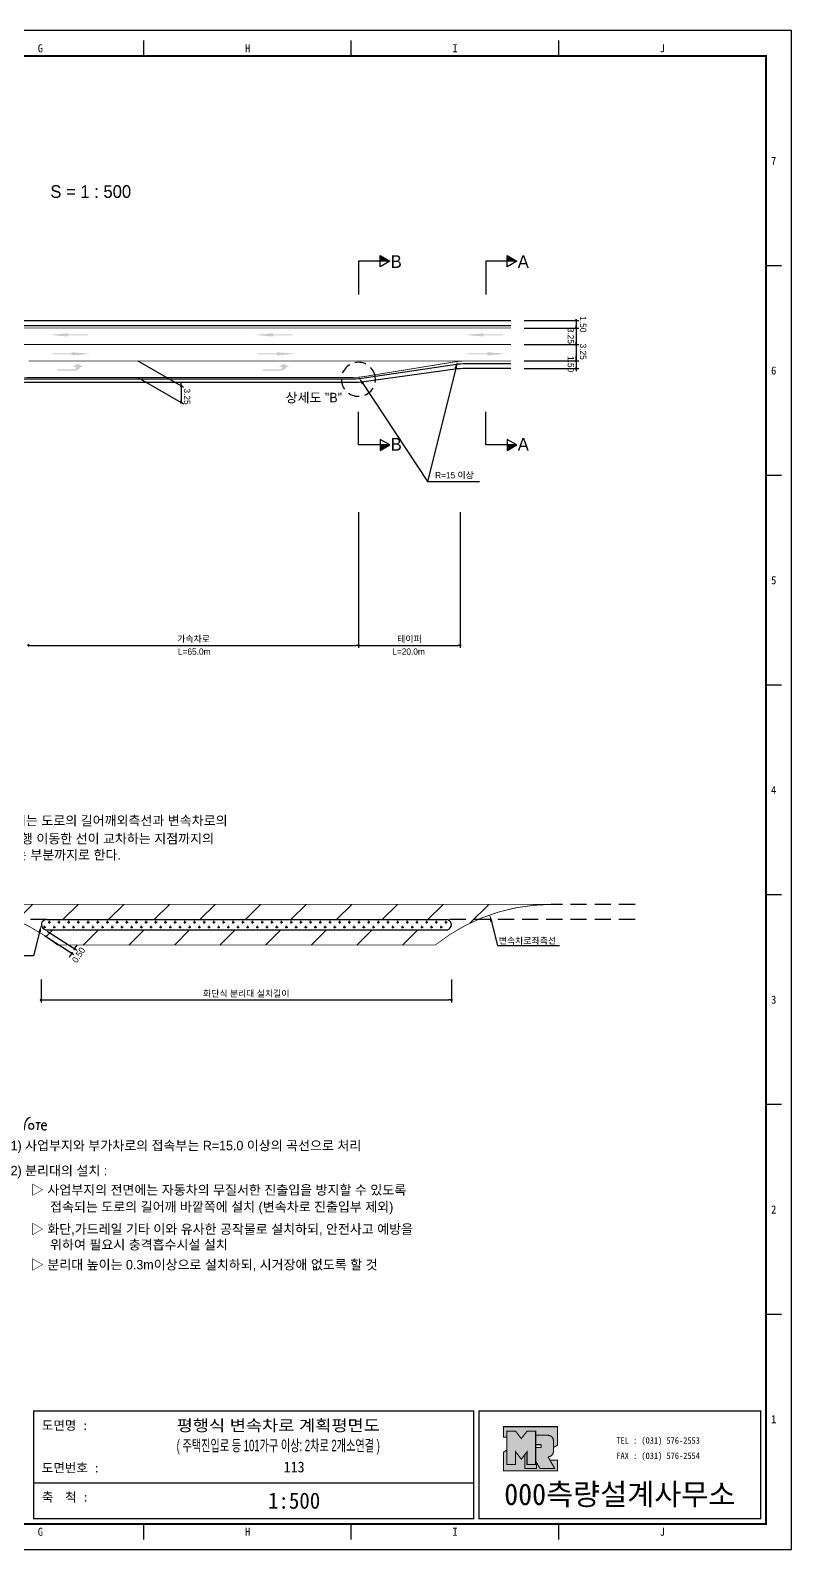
# Model space of a CAD drawing. Header units: millimetres. Extents: x 485 to 908, y 10 to 309.
# Drawn here: x 758.6 to 908.4, y 10 to 309.4 of the extents above; entities that cross this region are included whole.
import ezdxf
from ezdxf.enums import TextEntityAlignment as Align

# ---------------------------------------------------------------- set-up
doc = ezdxf.new("R2010")
doc.units = ezdxf.units.MM
doc.linetypes.add('HIDDEN', pattern=[9.525, 6.35, -3.175])
for name, color, linetype in [('CC-GSTR-0004', 4, 'Continuous'), ('CM-LANE-0030', 30, 'Continuous'), ('CZ-DIMT-0002', 7, 'Continuous'), ('CZ-LIN1-0007', 7, 'Continuous'), ('CZ-LIN2-0003', 3, 'Continuous'), ('CZ-LINE-0001', 7, 'Continuous'), ('CZ-TEXT-BOX0', 7, 'Continuous'), ('TITLE', 7, 'Continuous')]:
    doc.layers.add(name, color=color, linetype=linetype)
doc.styles.add('돋움', font='')
doc.styles.add('돋음체', font='')
doc.styles.get('돋움').set_extended_font_data('Dotum')
doc.styles.get('돋음체').set_extended_font_data('DotumChe')

# ---------------------------------------------------------------- blocks, each defined once
blk = doc.blocks.new('note')
for p, q in [((0.85, 3.5), (3.53, 7.57)), ((3.53, 7.57), (3.8, 6.64)), ((3.8, 6.64), (3.69, 5.72)), ((1, 3.1), (0.75, 2.77)), ((0.85, 3.5), (1.8, 2.79)), ((1, 3.4), (0.85, 3.21)), ((0.85, 3.21), (1.52, 2.71)), ((1.8, 2.79), (3.74, 5.46)), ((3.69, 5.72), (3.74, 5.46)), ((-1.24, 2.36), (-1.77, 0)), ((-1.77, 0), (1.77, 0)), ((-1.77, 0), (-1.77, -0.3)), ((-1.53, 0.52), (-1.55, 0.54)), ((-1.01, 2.9), (-1.53, 0.52)), ((-1.48, 0.48), (-1.53, 0.52)), ((-1.43, 0.44), (-1.48, 0.48)), ((-1.38, 0.41), (-1.43, 0.44)), ((-1.33, 0.4), (-1.38, 0.41)), ((-1.27, 0.37), (-1.33, 0.4)), ((-1.22, 0.35), (-1.27, 0.37)), ((-1.13, 2.36), (-1.24, 2.36)), ((-1.17, 0.33), (-1.22, 0.35)), ((-1.12, 0.32), (-1.17, 0.33)), ((-1.02, 0.25), (-1.12, 0.32)), ((-0.97, 0.22), (-1.02, 0.25)), ((-1, 2.9), (-1.01, 2.9)), ((-0.98, 2.85), (-1, 2.9)), ((-0.95, 2.8), (-0.98, 2.85)), ((-0.93, 0.21), (-0.97, 0.22)), ((-0.9, 2.75), (-0.95, 2.8)), ((-0.88, 0.19), (-0.93, 0.21)), ((-0.85, 2.72), (-0.9, 2.75)), ((-0.8, 0.18), (-0.88, 0.19)), ((-0.79, 2.69), (-0.85, 2.72)), ((-0.75, 0.17), (-0.8, 0.18)), ((-0.74, 2.68), (-0.79, 2.69)), ((-0.7, 0.16), (-0.75, 0.17)), ((-0.69, 2.65), (-0.74, 2.68)), ((-0.64, 0.15), (-0.7, 0.16)), ((-0.64, 2.65), (-0.69, 2.65)), ((-0.59, 2.63), (-0.64, 2.65)), ((-0.58, 0.14), (-0.64, 0.15)), ((-0.54, 2.62), (-0.59, 2.63)), ((-0.53, 0.13), (-0.58, 0.14)), ((-0.48, 2.61), (-0.54, 2.62)), ((-0.48, 0.12), (-0.53, 0.13)), ((-0.43, 2.61), (-0.48, 2.61)), ((-0.43, 0.11), (-0.48, 0.12)), ((0.75, 2.77), (-0.46, 1.16)), ((0.37, 2.24), (-0.46, 1.16)), ((-0.46, 1.16), (-0.08, 1.47)), ((-0.38, 2.59), (-0.43, 2.61)), ((-0.38, 0.08), (-0.43, 0.11)), ((-0.33, 2.59), (-0.38, 2.59)), ((-0.29, 0.06), (-0.38, 0.08)), ((-0.27, 2.58), (-0.33, 2.59)), ((-0.23, 0.05), (-0.29, 0.06)), ((-0.22, 2.57), (-0.27, 2.58)), ((-0.16, 0.04), (-0.23, 0.05)), ((-0.17, 2.56), (-0.22, 2.57)), ((-0.12, 2.55), (-0.17, 2.56)), ((-0.11, 0.03), (-0.16, 0.04)), ((-0.07, 2.53), (-0.12, 2.55)), ((-0.04, 0.02), (-0.11, 0.03)), ((-0.08, 1.47), (0.72, 1.75)), ((-0.01, 2.51), (-0.07, 2.53)), ((-0.05, -0.3), (-0.05, 0)), ((0, 0), (-0.04, 0.02)), ((0.04, 2.5), (-0.01, 2.51)), ((0.37, 1.63), (0, 0)), ((0, 0), (1.6, 0.53)), ((0, 0), (1.65, 0.18)), ((0, 0.01), (0.06, 0.04)), ((0, -0.3), (0, 0)), ((0.09, 2.48), (0.04, 2.5)), ((0.05, -0.3), (0.05, 0)), ((0.06, 0.04), (0.11, 0.07)), ((0.14, 2.48), (0.09, 2.48)), ((0.11, 0.07), (0.16, 0.09)), ((0.2, 2.47), (0.14, 2.48)), ((0.16, 0.09), (0.21, 0.12)), ((0.26, 2.43), (0.18, 2.46)), ((0.21, 0.12), (0.27, 0.14)), ((0.34, 2.4), (0.26, 2.43)), ((0.27, 0.14), (0.36, 0.19)), ((0.45, 2.37), (0.34, 2.4)), ((0.36, 0.19), (0.41, 0.22)), ((0.41, 0.22), (0.46, 0.27)), ((0.46, 0.27), (0.51, 0.3)), ((0.51, 0.3), (0.56, 0.34)), ((0.56, 0.34), (0.6, 0.4)), ((0.6, 0.4), (0.64, 0.45)), ((0.64, 0.45), (0.67, 0.51)), ((0.67, 0.51), (0.74, 0.58)), ((0.72, 1.75), (1.16, 2.53)), ((0.74, 0.58), (0.79, 0.63)), ((0.79, 0.63), (0.83, 0.68)), ((0.83, 0.68), (0.86, 0.73)), ((0.86, 0.73), (0.89, 0.79)), ((0.89, 0.84), (0.92, 0.89)), ((0.89, 0.79), (0.89, 0.84)), ((0.92, 0.89), (0.96, 0.95)), ((0.96, 0.95), (1.01, 0.97)), ((1.47, 2.74), (1.01, 0.97)), ((1.16, 2.53), (1.37, 2.82)), ((2.13, 2.84), (1.44, 2.63)), ((1.52, 2.71), (1.66, 2.9)), ((1.6, 0.53), (2.13, 2.84)), ((1.65, 0.18), (2.19, 2.48)), ((1.77, 0), (2.3, 2.36)), ((1.77, -0.3), (2.3, 2.07)), ((1.77, -0.38), (2.3, 1.99)), ((1.77, -0.44), (2.3, 1.93)), ((1.77, 0), (1.77, -0.3)), ((2.19, 2.48), (2.04, 2.47)), ((2.3, 2.36), (2.16, 2.36)), ((2.3, 2.36), (2.3, 2.07)), ((3.21, -0.08), (3.68, 1.4)), ((3.68, 1.4), (4.26, -0.14)), ((4.26, -0.14), (4.56, 1.44)), ((6.55, 1.34), (7.46, 1.34)), ((7.01, 1.34), (6.87, -0.11)), ((7.71, 0.77), (7.71, 0.55)), ((7.71, 0.77), (8.67, 0.77)), ((-1.77, -0.3), (1.77, -0.3)), ((-1.77, -0.43), (-1.77, -0.3)), ((-1.77, -0.37), (1.77, -0.37)), ((-1.77, -0.43), (1.77, -0.43))]:
    blk.add_line(p, q)
for centre, major_axis, start_param, end_param in [((0.4, 2.31), (0.0702, 0.0702), 3.283946, 6.425539), ((5.68, 1.23), (-0.806, 0.806), -0.591174, 0.597824), ((5.66, 0.58), (-0.378, 0.378), 3.926991, 10.210176), ((8.3, 0.49), (0.422, 0.422), 2.265602, 4.634911), ((8.19, 0.77), (-0.342, 0.342), 3.926991, 7.068583)]:
    blk.add_ellipse(centre, major_axis=major_axis, ratio=1, start_param=start_param, end_param=end_param)
blk = doc.blocks.new('_Dot')
at = {"color": 0, "linetype": 'ByBlock', "lineweight": -2}
blk.add_line((-0.5, 0), (-1, 0), dxfattribs=at)
at = {"color": 0, "linetype": 'ByBlock', "const_width": 0.5}
blk.add_lwpolyline([(-0.25, 0, 1), (0.25, 0, 1)], format="xyb", close=True, dxfattribs=at)

msp = doc.modelspace()

# ---------------------------------------------------------------- hatches: boundary and pattern name
at = {"layer": 'CM-LANE-0030'}
h = msp.add_hatch(dxfattribs=at)
h.set_pattern_fill('ANSI31', color=256, scale=2, style=0)
h.set_pattern_definition([(45, (-564.7514, -324.469), (-4.490128, 4.490128), [])])
h.paths.add_polyline_path([(741.1, 137.18, -0.170323), (763.9, 129.18), (838.3, 129.18, -0.170323), (861.1, 137.18)])
h.paths.add_polyline_path([(840.46, 134.18, -0.750696), (841, 132.33, 0.001926), (840.75, 132.18), (761.45, 132.18, 0.001926), (761.2, 132.33, -0.750696), (761.74, 134.18)], flags=16)
at = {"layer": 'CZ-LIN1-0007'}
for points in [[(765.99, 249.73), (765.99, 249.52), (769.82, 249.52), (769.82, 249.3), (765.99, 249.3), (765.99, 249.09), (762.34, 249.41)], [(806.33, 249.73), (806.33, 249.52), (810.16, 249.52), (810.16, 249.3), (806.33, 249.3), (806.33, 249.09), (802.68, 249.41)], [(847.78, 249.73), (847.78, 249.52), (851.61, 249.52), (851.61, 249.3), (847.78, 249.3), (847.78, 249.09), (844.13, 249.41)], [(766.73, 246), (766.73, 245.79), (762.9, 245.79), (762.9, 245.57), (766.73, 245.57), (766.73, 245.36), (770.38, 245.68)], [(807.07, 246), (807.07, 245.79), (803.24, 245.79), (803.24, 245.57), (807.07, 245.57), (807.07, 245.36), (810.72, 245.68)], [(848.52, 246), (848.52, 245.79), (844.69, 245.79), (844.69, 245.57), (848.52, 245.57), (848.52, 245.36), (852.17, 245.68)], [(767.39, 242.38, 0.267976), (768.42, 243.06), (769.05, 243.06), (767.87, 243.72), (766.93, 243.07), (767.62, 243.07, -0.504994), (767.32, 242.65), (763.85, 242.63), (763.85, 242.36)], [(807.93, 242.38, 0.267976), (808.95, 243.06), (809.58, 243.06), (808.41, 243.72), (807.47, 243.07), (808.16, 243.07, -0.504994), (807.85, 242.65), (804.39, 242.63), (804.39, 242.36)]]:
    msp.add_hatch(color=256, dxfattribs=at).paths.add_polyline_path(points)
at = {"layer": 'CZ-LIN2-0003'}
h = msp.add_hatch(dxfattribs=at)
h.set_pattern_fill('CROSS', color=256, scale=0.15, style=0)
h.set_pattern_definition([(0, (-564.7514, -324.4687), (0.9525, 0.9525), [0.47625, -1.42875]), (90, (-564.5133, -324.7069), (-0.9525, 0.9525), [0.47625, -1.42875])])
h.paths.add_polyline_path([(761.74, 134.18, 0.750696), (761.2, 132.33, -0.001926), (761.45, 132.18), (840.75, 132.18, -0.001926), (841, 132.33, 0.750696), (840.46, 134.18)])
at = {"layer": 'CZ-LINE-0001'}
for points in [[(827.44, 265.04), (827.44, 263.94), (829.34, 263.94)], [(852.46, 265.04), (852.46, 263.94), (854.36, 263.94)], [(829.34, 227.72), (827.44, 227.72), (827.44, 226.62)], [(854.36, 227.72), (852.46, 227.72), (852.46, 226.62)]]:
    msp.add_hatch(color=256, dxfattribs=at).paths.add_polyline_path(points)
at = {"layer": 'TITLE', "ltscale": 150}
h = msp.add_hatch(color=8, dxfattribs=at)
edge = h.paths.add_edge_path()
edge.add_line((862.36, 34.27), (851.7, 34.27))
edge.add_line((851.7, 34.27), (851.7, 32.19))
edge.add_line((851.7, 32.19), (852.4, 32.19))
edge.add_line((852.4, 32.19), (852.4, 33.37))
edge.add_line((852.4, 33.37), (854.1, 33.37))
edge.add_line((854.1, 33.37), (855.23, 31.91))
edge.add_line((855.23, 31.91), (856.35, 33.37))
edge.add_line((856.35, 33.37), (858.05, 33.37))
edge.add_line((858.05, 33.37), (858.05, 32.57))
edge.add_line((858.05, 32.57), (860.48, 32.57))
edge.add_arc((860.48, 31.5), 1.07, 0, 90, ccw=False)
edge.add_line((861.55, 31.5), (861.55, 30.13))
edge.add_line((861.55, 30.13), (862.36, 30.64))
edge.add_line((862.36, 30.64), (862.36, 34.27))
h.paths.add_polyline_path([(855.91, 28.75), (855.23, 27.87), (854.1, 29.32), (854.1, 26.81), (852.4, 26.81), (852.4, 29.66), (851.7, 29.22), (851.7, 25.58), (862.36, 25.58), (862.36, 27.66), (860.87, 27.66), (861.82, 26.01), (858.92, 26.01), (858.22, 27.22), (858.22, 26.01), (855.91, 26.01)])
msp.add_hatch(color=5, dxfattribs=at).paths.add_polyline_path([(858.05, 33.37), (856.35, 33.37), (855.23, 31.91), (854.1, 33.37), (852.4, 33.37), (852.4, 26.81), (854.1, 26.81), (854.1, 29.32), (855.23, 27.87), (856.35, 29.32), (856.35, 26.81), (858.05, 26.81)])
h = msp.add_hatch(color=161, dxfattribs=at)
edge = h.paths.add_edge_path()
edge.add_arc((860.48, 31.5), 1.07, 360, 450)
edge.add_line((860.48, 32.57), (858.05, 32.57))
edge.add_line((858.05, 32.57), (858.05, 30.72))
edge.add_line((858.05, 30.72), (859.04, 30.72))
edge.add_arc((859.04, 30.6), 0.113, 0, 90, ccw=False)
edge.add_line((859.15, 30.6), (859.15, 30.29))
edge.add_arc((859.04, 30.29), 0.113, 270, 360, ccw=False)
edge.add_line((859.04, 30.18), (858.05, 30.18))
edge.add_line((858.05, 30.18), (858.05, 26.81))
edge.add_line((858.05, 26.81), (856.35, 26.81))
edge.add_line((856.35, 26.81), (856.35, 29.32))
edge.add_line((856.35, 29.32), (855.91, 28.75))
edge.add_line((855.91, 28.75), (855.91, 26.01))
edge.add_line((855.91, 26.01), (858.22, 26.01))
edge.add_line((858.22, 26.01), (858.22, 27.22))
edge.add_line((858.22, 27.22), (858.92, 26.01))
edge.add_line((858.92, 26.01), (861.82, 26.01))
edge.add_line((861.82, 26.01), (860.48, 28.33))
edge.add_arc((860.48, 29.4), 1.07, 270, 360)
edge.add_line((861.55, 29.4), (861.55, 31.5))

# ---------------------------------------------------------------- linework, layer by layer
at = {"color": 0, "linetype": 'ByBlock', "lineweight": -2}
for p, q in [((866.03, 252.02), (866.03, 251.77)), ((866.03, 251.02), (866.03, 251.27)), ((866.03, 250.52), (866.03, 250.27)), ((866.03, 247.77), (866.03, 248.02)), ((866.03, 247.27), (866.03, 247.02)), ((866.03, 244.52), (866.03, 244.77)), ((866.03, 244.52), (866.03, 244.77)), ((866.03, 242.52), (866.03, 242.27)), ((866.03, 242.52), (866.03, 242.27)), ((788.25, 239.62), (788.25, 239.87)), ((788.25, 239.12), (788.25, 238.87)), ((788.25, 236.37), (788.25, 236.62)), ((767.41, 128.62), (767.54, 128.83)), ((766.59, 127.36), (766.46, 127.15))]:
    msp.add_line(p, q, dxfattribs=at)
at = {"color": 0, "linetype": 'ByBlock', "const_width": 0.25}
for points in [[(866.03, 252.15, 1), (866.03, 252.4, 1)], [(866.03, 250.65, 1), (866.03, 250.9, 1)], [(866.03, 250.9, 1), (866.03, 250.65, 1)], [(866.03, 247.4, 1), (866.03, 247.65, 1)], [(866.03, 247.65, 1), (866.03, 247.4, 1)], [(866.03, 244.4, 1), (866.03, 244.15, 1)], [(866.03, 244.4, 1), (866.03, 244.15, 1)], [(866.03, 242.65, 1), (866.03, 242.9, 1)], [(866.03, 242.65, 1), (866.03, 242.9, 1)], [(788.25, 239.49, 1), (788.25, 239.24, 1)], [(788.25, 239.24, 1), (788.25, 239.49, 1)], [(788.25, 236.24, 1), (788.25, 235.99, 1)], [(766.66, 127.47, 1), (766.8, 127.68, 1)], [(767.34, 128.52, 1), (767.21, 128.31, 1)]]:
    msp.add_lwpolyline(points, format="xyb", close=True, dxfattribs=at)
at = {"layer": 'CC-GSTR-0004'}
for points in [[(538.2, 252.27), (853.2, 252.27)], [(538.2, 251.27), (853.2, 251.27)]]:
    msp.add_lwpolyline(points, dxfattribs=at)
for points in [[(743.45, 226.02, -0.414214), (758.2, 240.77), (822.08, 240.77), (822.08, 240.77, 0.03724), (824.31, 240.94), (842.09, 243.61), (842.09, 243.61, -0.03724), (844.32, 243.77), (844.32, 243.77), (853.2, 243.77)], [(853.2, 242.77), (844.23, 242.77, 0.034174), (842.18, 242.63), (824.22, 240.16, -0.034174), (822.17, 240.02), (822.17, 240.02), (758.2, 240.02, 0.414214), (744.2, 226.02)]]:
    msp.add_lwpolyline(points, format="xyb", dxfattribs=at)
at = {"layer": 'CM-LANE-0030', "const_width": 0.15}
msp.add_lwpolyline([(538.2, 247.52), (853.2, 247.52)], dxfattribs=at)
msp.add_lwpolyline([(838.3, 129.18), (763.9, 129.18, 0.170323), (741.1, 137.18), (861.1, 137.18, 0.170323)], format="xyb", close=True, dxfattribs=at)
at = {"layer": 'CZ-LIN1-0007'}
msp.add_line((824.4, 241.22), (824.4, 241.22), dxfattribs=at)
at = {"layer": 'CZ-LIN1-0007', "const_width": 0.15}
for points in [[(538.2, 250.77), (853.2, 250.77)], [(758.2, 244.27), (801.31, 244.27)]]:
    msp.add_lwpolyline(points, dxfattribs=at)
msp.add_lwpolyline([(853.2, 244.27), (844.41, 244.27), (844.41, 244.27, 0.040295), (842, 244.08), (842, 244.08), (824.4, 241.22, -0.040295), (821.99, 241.02), (758.2, 241.02, 0.414214), (743.2, 226.02)], format="xyb", dxfattribs=at)
at = {"layer": 'CZ-LIN1-0007', "linetype": 'HIDDEN', "const_width": 0.15}
msp.add_lwpolyline([(801.31, 244.27), (844.41, 244.27)], dxfattribs=at)
at = {"layer": 'CZ-LIN2-0003'}
for p, q in [((761.45, 132.18), (840.75, 132.18)), ((761.74, 134.18), (840.46, 134.18))]:
    msp.add_line(p, q, dxfattribs=at)
at = {"layer": 'CZ-LIN2-0003', "color": 1}
msp.add_line((767.54, 128.83), (767.82, 129.25), dxfattribs=at)
at = {"layer": 'CZ-LIN2-0003'}
for points in [[(761.45, 132.18, 0.001926), (761.2, 132.33, 0.001926)], [(841, 132.33, 0.001926), (840.75, 132.18)]]:
    msp.add_lwpolyline(points, format="xyb", dxfattribs=at)
for centre, start, end in [((761.74, 133.18), 90, 237.5816), ((840.46, 133.18), 302.4184, 90)]:
    msp.add_arc(centre, 1, start, end, dxfattribs=at)
at = {"layer": 'CZ-LINE-0001'}
for p, q in [((829.34, 263.94), (823.2, 263.94)), ((823.2, 263.94), (823.2, 257.4)), ((827.44, 262.84), (827.44, 265.04)), ((827.44, 265.04), (829.34, 263.94)), ((829.34, 263.94), (827.44, 262.84)), ((854.36, 263.94), (848.22, 263.94)), ((848.22, 263.94), (848.22, 257.4)), ((852.46, 262.84), (852.46, 265.04)), ((852.46, 265.04), (854.36, 263.94)), ((854.36, 263.94), (852.46, 262.84)), ((855.8, 252.27), (866.53, 252.27)), ((866.03, 251.77), (866.03, 242.77)), ((855.8, 250.77), (866.53, 250.77)), ((855.8, 250.77), (866.53, 250.77)), ((855.8, 247.52), (866.53, 247.52)), ((855.8, 247.52), (866.53, 247.52)), ((779.75, 244.27), (788.75, 239.08)), ((855.8, 244.27), (866.53, 244.27)), ((855.8, 244.27), (866.53, 244.27)), ((855.8, 242.77), (866.53, 242.77)), ((855.8, 242.77), (866.53, 242.77)), ((866.03, 244.77), (866.03, 245.27)), ((779.75, 241.02), (788.75, 235.83)), ((788.25, 238.87), (788.25, 235.86)), ((823.2, 227.72), (823.2, 234.26)), ((848.22, 227.72), (848.22, 234.26)), ((829.34, 227.72), (823.2, 227.72)), ((829.34, 227.72), (827.44, 228.82)), ((827.44, 228.82), (827.44, 226.62)), ((827.44, 226.62), (829.34, 227.72)), ((854.36, 227.72), (848.22, 227.72)), ((854.36, 227.72), (852.46, 228.82)), ((852.46, 228.82), (852.46, 226.62)), ((852.46, 226.62), (854.36, 227.72)), ((836.74, 220.51), (847, 220.51)), ((823.2, 214.5), (823.2, 187.73)), ((823.2, 214.5), (823.2, 187.73)), ((843.2, 214.5), (843.2, 187.73)), ((758.7, 188.23), (822.7, 188.23)), ((823.7, 188.23), (842.7, 188.23)), ((761.87, 131.91), (767.69, 128.14)), ((761.32, 131.07), (767.15, 127.3)), ((766.46, 127.15), (766.19, 126.73)), ((760.67, 122.39), (760.67, 117.85)), ((841.46, 122.39), (841.46, 117.85)), ((761.17, 118.35), (840.96, 118.35))]:
    msp.add_line(p, q, dxfattribs=at)
at = {"layer": 'CZ-LINE-0001', "linetype": 'HIDDEN', "ltscale": 0.35}
msp.add_line((826.48, 241.05), (826.48, 241.06), dxfattribs=at)
at = {"layer": 'CZ-LINE-0001', "linetype": 'HIDDEN', "ltscale": 0.5}
for p, q in [((877.62, 137.18), (861.1, 137.18)), ((761.74, 134.18), (724.58, 134.18)), ((877.62, 134.18), (840.46, 134.18))]:
    msp.add_line(p, q, dxfattribs=at)
at = {"layer": 'CZ-LINE-0001'}
for points in [[(842.32, 242.82), (836.74, 220.51)], [(824.02, 239.82), (836.74, 220.51)], [(760.37, 131.72), (759.2, 127.06), (752.86, 127.06)]]:
    msp.add_lwpolyline(points, dxfattribs=at)
at = {"layer": 'CZ-LINE-0001', "extrusion": (0, 0, -1)}
msp.add_lwpolyline([(-849.36, 133.77), (-850.53, 129.1), (-862.76, 129.1)], dxfattribs=at)
at = {"layer": 'CZ-LINE-0001', "linetype": 'HIDDEN', "ltscale": 0.35}
msp.add_arc((823.16, 240.66), 3.35, 6.7667, 6.749, dxfattribs=at)
at = {"layer": 'CZ-LINE-0001'}
for points in [[(842.08, 242.88), (842.68, 244.27), (842.56, 242.76)], [(823.81, 239.68), (823.2, 241.07), (824.23, 239.96)], [(760.13, 131.78), (760.74, 133.18), (760.62, 131.66)]]:
    msp.add_solid(points, dxfattribs=at)
at = {"layer": 'CZ-LINE-0001', "extrusion": (0, 0, -1)}
msp.add_solid([(-849.6, 133.83), (-848.99, 135.22), (-849.11, 133.7)], dxfattribs=at)
at = {"layer": 'TITLE', "color": 7, "linetype": 'Continuous'}
for p, q in [((780.94, 304.38), (780.94, 307.4)), ((821.76, 304.38), (821.76, 307.4)), ((862.59, 304.38), (862.59, 307.4)), ((906.44, 263.05), (903.41, 263.05)), ((906.44, 221.72), (903.41, 221.72)), ((906.44, 180.39), (903.41, 180.39)), ((906.44, 139.06), (903.41, 139.06)), ((906.44, 97.73), (903.41, 97.73)), ((906.44, 56.4), (903.41, 56.4)), ((780.94, 12.05), (780.94, 15.08)), ((821.76, 12.05), (821.76, 15.08)), ((862.59, 12.05), (862.59, 15.08))]:
    msp.add_line(p, q, dxfattribs=at)
at = {"layer": 'TITLE', "ltscale": 150}
msp.add_line((759.24, 23.21), (845.85, 23.21), dxfattribs=at)
at = {"layer": 'TITLE'}
msp.add_line((903.52, 15.08), (494.66, 15.08), dxfattribs=at)
msp.add_lwpolyline([(485.09, 10.04), (908.45, 10.04), (908.45, 309.42), (485.09, 309.42)], close=True, dxfattribs=at)
at = {"layer": 'TITLE', "linetype": 'Continuous', "const_width": 0.403}
msp.add_lwpolyline([(495.17, 15.08), (495.17, 304.38), (903.41, 304.38), (903.41, 15.08)], close=True, dxfattribs=at)
at = {"layer": 'TITLE', "ltscale": 150}
for points, const_width in [([(759.24, 37.36), (845.85, 37.36), (845.85, 16.14), (759.24, 16.14)], 0.265), ([(902.35, 37.36), (902.35, 16.14), (846.91, 16.14), (846.91, 37.36), (902.35, 37.36)], 0.265), ([(858.05, 33.37), (856.35, 33.37), (855.23, 31.91), (854.1, 33.37), (852.4, 33.37), (852.4, 26.81), (854.1, 26.81), (854.1, 29.32), (855.23, 27.87), (856.35, 29.32), (856.35, 26.81), (858.05, 26.81)], 0.212), ([(855.91, 28.75), (855.23, 27.87), (854.1, 29.32), (854.1, 26.81), (852.4, 26.81), (852.4, 29.66), (851.7, 29.22), (851.7, 25.58), (862.36, 25.58), (862.36, 27.66), (860.87, 27.66), (861.82, 26.01), (858.92, 26.01), (858.22, 27.22), (858.22, 26.01), (855.91, 26.01)], 0.212)]:
    msp.add_lwpolyline(points, close=True, dxfattribs=dict(at, const_width=const_width))
at = {"layer": 'TITLE', "ltscale": 150, "const_width": 0.212}
for points in [[(862.36, 34.27), (851.7, 34.27), (851.7, 32.19), (852.4, 32.19), (852.4, 33.37), (854.1, 33.37), (855.23, 31.91), (856.35, 33.37), (858.05, 33.37), (858.05, 32.57), (860.48, 32.57, -0.414214), (861.55, 31.5), (861.55, 30.13), (862.36, 30.64)], [(861.55, 31.5, 0.414214), (860.48, 32.57), (858.05, 32.57), (858.05, 30.72), (859.04, 30.72, -0.414214), (859.15, 30.6), (859.15, 30.29, -0.414214), (859.04, 30.18), (858.05, 30.18), (858.05, 26.81), (856.35, 26.81), (856.35, 29.32), (855.91, 28.75), (855.91, 26.01), (858.22, 26.01), (858.22, 27.22), (858.92, 26.01), (861.82, 26.01), (860.48, 28.33, 0.414214), (861.55, 29.4)]]:
    msp.add_lwpolyline(points, format="xyb", close=True, dxfattribs=at)

# ---------------------------------------------------------------- block references
at = {"layer": 'CZ-LINE-0001', "xscale": 0.5, "yscale": 0.5, "zscale": 0.5, "rotation": 180}
for p in [(758.2, 188.23), (823.2, 188.23), (760.67, 118.35)]:
    msp.add_blockref('_Dot', p, dxfattribs=at)
at = {"layer": 'CZ-LINE-0001', "xscale": 0.5, "yscale": 0.5, "zscale": 0.5}
for p in [(823.2, 188.23), (843.2, 188.23), (841.46, 118.35)]:
    msp.add_blockref('_Dot', p, dxfattribs=at)
at = {"layer": 'CZ-TEXT-BOX0'}
msp.add_blockref('note', (753.08, 92.86), dxfattribs=at)

# ---------------------------------------------------------------- texts
at = {"layer": 'CZ-DIMT-0002', "style": '돋움'}
for s, height, p in [('B', 2.5, (830.6, 263.86)), ('A', 2.5, (855.62, 263.86)), ('상세도 "B"', 1.875, (814.38, 237.06)), ('B', 2.5, (830.6, 227.85)), ('A', 2.5, (855.62, 227.85)), ('R=15 이상', 1.25, (842.07, 221.76)), ('L=65.0m', 1.25, (790.83, 187)), ('L=20.0m', 1.25, (833.03, 187))]:
    msp.add_text(s, height=height, dxfattribs=at).set_placement(p, align=Align.MIDDLE_CENTER)
for s, p in [('1.50', (866.78, 253.08)), ('3.25', (864.35, 250.81)), ('3.25', (866.78, 247.7)), ('1.50', (864.35, 245.25))]:
    msp.add_text(s, height=1.25, rotation=270, dxfattribs=at).set_placement(p)
for s, p in [('○ 분리대 설치길이는 접속되는 도로의 길어깨외측선과 변속차로의', (727.22, 153.7)), ('좌측선에서 0.5m만큼 평행 이동한 선이 교차하는 지점까지의', (731.07, 150.14)), ('길이중 R=0.5로 마감되는 부분까지로 한다.', (731.07, 146.95)), ('1) 사업부지와 부가차로의 접속부는 R=15.0 이상의 곡선으로 처리', (754.68, 89.67)), ('2) 분리대의 설치 :', (754.68, 84.73)), ('▷ 사업부지의 전면에는 자동차의 무질서한 진출입을 방지할 수 있도록', (758.67, 80.93)), ('접속되는 도로의 길어깨 바깥쪽에 설치 (변속차로 진출입부 제외)', (762.45, 77.6)), ('▷ 화단,가드레일 기타 이와 유사한 공작물로 설치하되, 안전사고 예방을', (758.67, 73.2)), ('위하여 필요시 충격흡수시설 설치', (762.45, 70.13)), ('▷ 분리대 높이는 0.3m이상으로 설치하되, 시거장애 없도록 할 것', (758.67, 66.19))]:
    msp.add_text(s, height=1.875, dxfattribs=at).set_placement(p, align=Align.MIDDLE_LEFT)
msp.add_text('변속차로좌측선', height=1.25, dxfattribs=at).set_placement((850.81, 129.41))
at = {"layer": 'CZ-DIMT-0002', "char_height": 1.25, "attachment_point": 5, "style": '돋움'}
for s, insert, rotation in [('3.25', (789.41, 237.26), 270), ('\\A1;0.50', (768.07, 127.2), 57.1401)]:
    msp.add_mtext(s, dxfattribs=dict(at, insert=insert, rotation=rotation))
at = {"layer": 'CZ-LINE-0001', "char_height": 1.25, "attachment_point": 5, "style": '돋움'}
for s, insert in [('\\A1;가속차로', (790.7, 189.43)), ('\\A1;테이퍼', (833.2, 189.42)), ('\\A1;화단식 분리대 설치길이', (801.07, 119.54))]:
    msp.add_mtext(s, dxfattribs=dict(at, insert=insert))
at = {"layer": 'TITLE', "color": 3, "linetype": 'Continuous', "style": '돋음체'}
for s, p in [('G', (760.53, 305.89)), ('H', (801.35, 305.89)), ('I', (842.18, 305.89)), ('J', (883, 305.89)), ('7', (904.93, 283.72)), ('6', (904.93, 242.39)), ('5', (904.93, 201.06)), ('4', (904.93, 159.73)), ('3', (904.93, 118.4)), ('2', (904.93, 77.07)), ('1', (904.93, 35.75)), ('G', (760.53, 13.56)), ('H', (801.35, 13.56)), ('I', (842.18, 13.56)), ('J', (883, 13.56))]:
    msp.add_text(s, height=1.59, dxfattribs=at).set_placement(p, align=Align.MIDDLE)
at = {"layer": 'TITLE', "style": '돋움'}
msp.add_text('S = 1 : 500', height=2.5, dxfattribs=at).set_placement((762.5, 277.66), align=Align.MIDDLE_LEFT)
for s, width, p, p2 in [('평행식 변속차로 계획평면도', 1.010039, (787.37, 33.39), (827.37, 33.39)), ('( 주택진입로 등 101가구 이상: 2차로 2개소연결 )', 0.572675, (787.37, 29.44), (827.37, 29.44))]:
    msp.add_text(s, height=2.25, dxfattribs=dict(at, width=width)).set_placement(p, p2, align=Align.FIT)
at = {"layer": 'TITLE', "style": '돋음체'}
for s, p in [('도면명 :', (760.83, 33.64)), ('도면번호 :', (760.83, 25.25)), ('축  척 :', (760.83, 19.5))]:
    msp.add_text(s, height=1.804, dxfattribs=at).set_placement(p)
at = {"layer": 'TITLE', "color": 180, "style": '돋음체'}
for s, p in [('TEL : (031) 576-2553', (873.94, 30.91)), ('FAX : (031) 576-2554', (873.94, 27.89))]:
    msp.add_text(s, height=1.2733, dxfattribs=at).set_placement(p)
at = {"layer": 'TITLE', "linetype": 'Continuous', "style": '돋음체'}
for s, height, p in [('113', 2.122, (810.5, 26.31)), ('1:500', 3.183, (810.5, 19.67))]:
    msp.add_text(s, height=height, dxfattribs=at).set_placement(p, align=Align.MIDDLE)
at = {"layer": 'TITLE', "color": 180, "style": '돋음체'}
msp.add_text('000측량설계사무소', height=4.244, dxfattribs=at).set_placement((874.63, 18.82), align=Align.CENTER)

doc.saveas('drawing.dxf')
